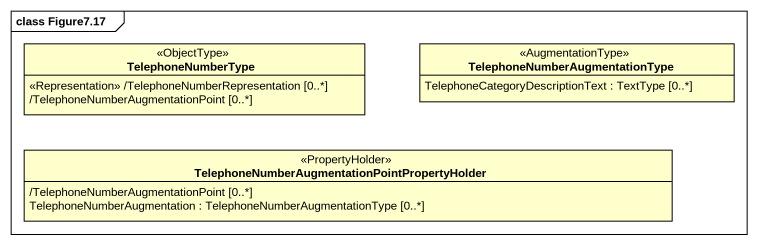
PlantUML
@startuml
mainframe class Figure7.17
hide circle
hide empty members
class TelephoneNumberType <<ObjectType>> {
  <<Representation>> /TelephoneNumberRepresentation [0..*]
  /TelephoneNumberAugmentationPoint [0..*]
}
class "TelephoneNumberAugmentationType" as TelephoneNumberAugmentationT <<AugmentationType>> {
  TelephoneCategoryDescriptionText : TextType [0..*]
}
class "TelephoneNumberAugmentationPointPropertyHolder" as TelephoneNumberAugmentationP <<PropertyHolder>> {
  /TelephoneNumberAugmentationPoint [0..*]
  TelephoneNumberAugmentation : TelephoneNumberAugmentationType [0..*]
}
@enduml
